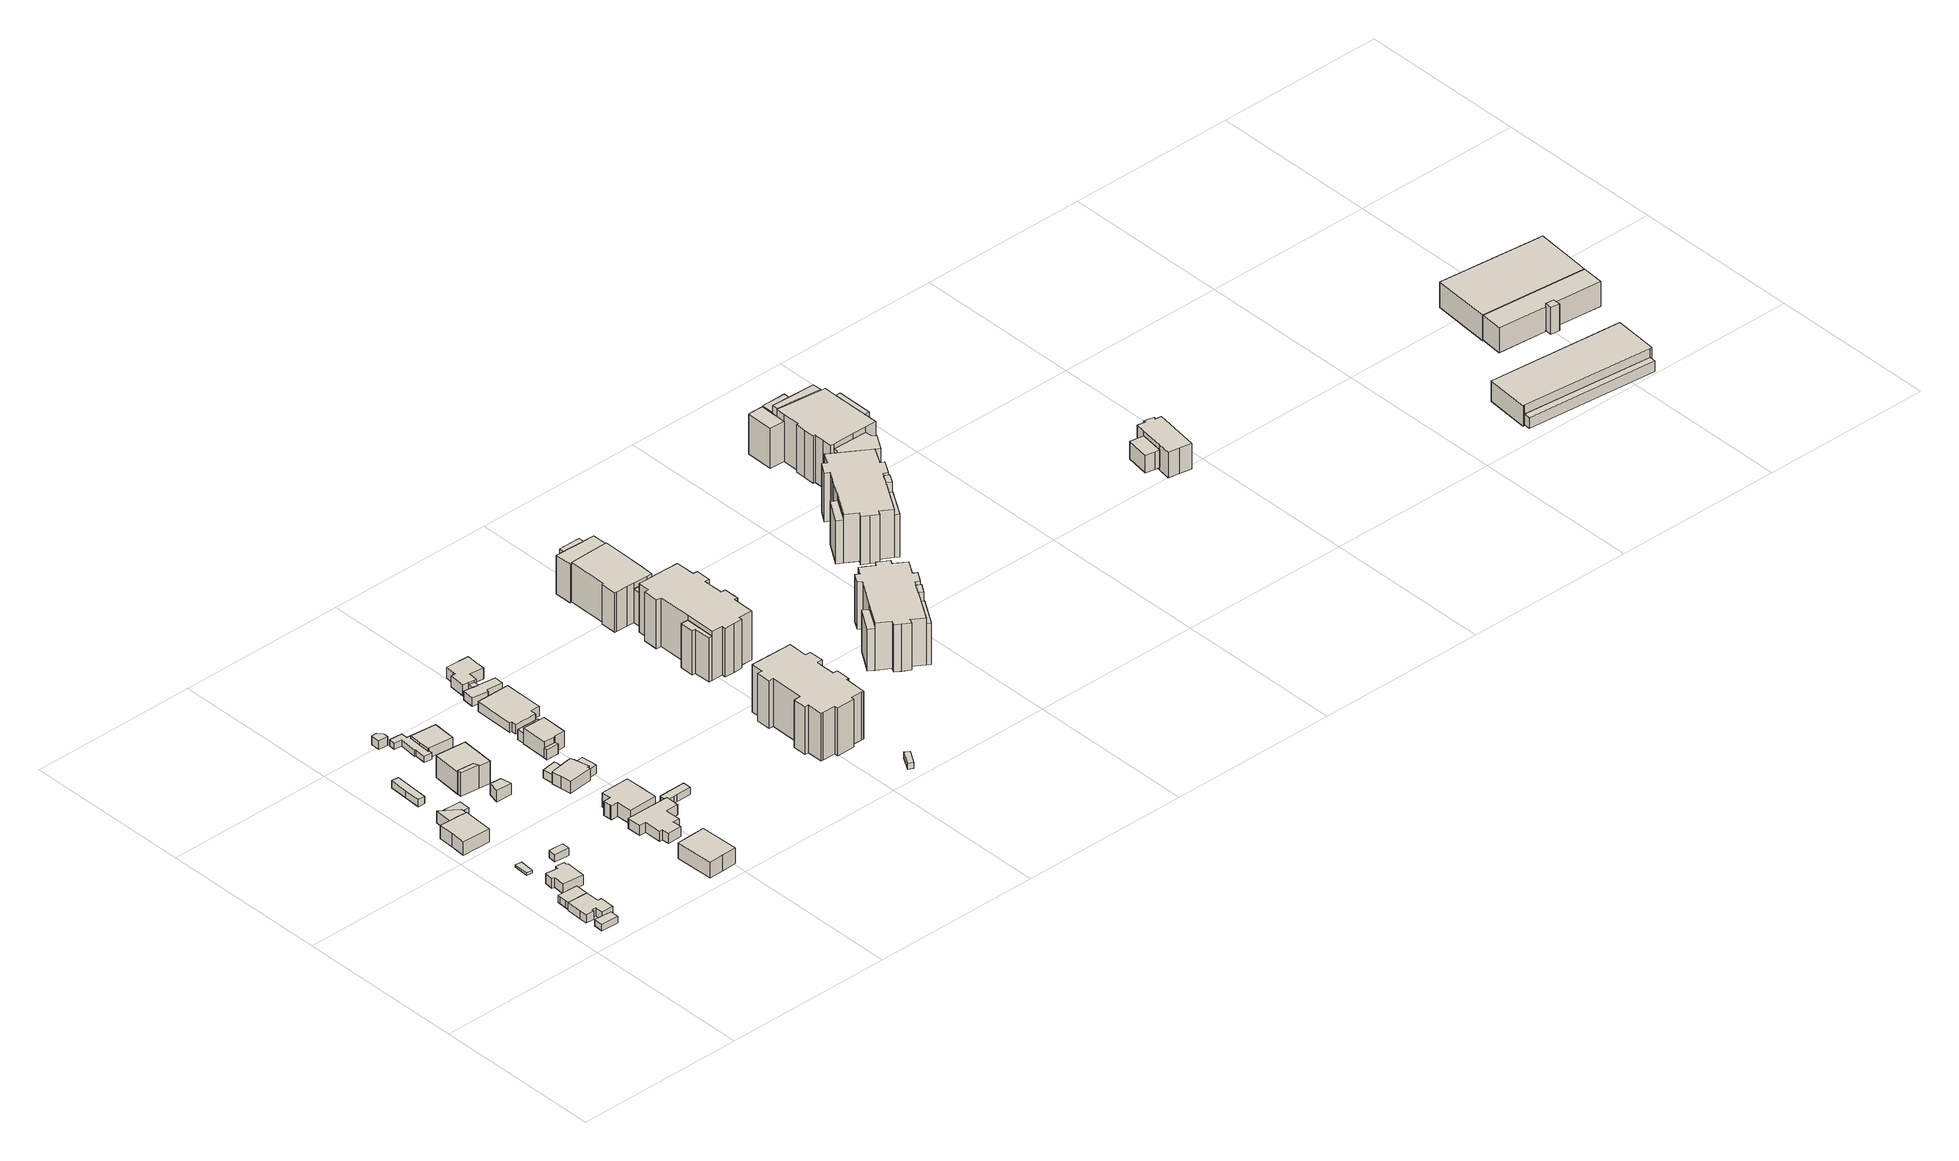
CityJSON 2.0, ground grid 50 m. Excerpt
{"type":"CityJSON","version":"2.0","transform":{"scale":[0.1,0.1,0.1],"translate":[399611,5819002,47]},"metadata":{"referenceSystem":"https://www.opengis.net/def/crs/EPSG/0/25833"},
"CityObjects":{
"building1":{"type":"Building","attributes":{"Gemeindeschluessel":"11000011","BezugspunktDach":"2200","function":"31001_2143","measuredHeight":2,"storeysAboveGround":1},"address":[{"country":"Germany","locality":"Berlin","thoroughfareNumber":"34 (1)","thoroughfareName":"Hohenschönhauser Weg"}],"geometry":[{"type":"Solid","lod":"1","boundaries":[[[[0,1,2,3]],[[4,5,6,7]],[[4,7,3,2]],[[5,4,2,1]],[[6,5,1,0]],[[7,6,0,3]]]]}]},
"building2":{"type":"Building","attributes":{"Gemeindeschluessel":"11000011","BezugspunktDach":"2200","function":"31001_1313","measuredHeight":2.53,"storeysAboveGround":1},"address":[{"country":"Germany","locality":"Berlin","thoroughfareNumber":"36","thoroughfareName":"Hohenschönhauser Weg"}],"geometry":[{"type":"Solid","lod":"1","boundaries":[[[[8,9,10,11,12,13,14,15,16,17,18]],[[19,20,21,22,23,24,25,26,27,28,29]],[[19,29,18,17]],[[20,19,17,16]],[[21,20,16,15]],[[22,21,15,14]],[[23,22,14,13]],[[24,23,13,12]],[[25,24,12,11]],[[26,25,11,10]],[[27,26,10,9]],[[28,27,9,8]],[[29,28,8,18]]]]}]},
"building3":{"type":"Building","attributes":{"Gemeindeschluessel":"11000011","BezugspunktDach":"2200","function":"31001_2143","measuredHeight":2.18,"storeysAboveGround":1},"address":[{"country":"Germany","locality":"Berlin","thoroughfareNumber":"36 (1)","thoroughfareName":"Hohenschönhauser Weg"}],"geometry":[{"type":"Solid","lod":"1","boundaries":[[[[15,30,31,32,33,16]],[[34,35,36,37,38,39]],[[34,39,16,33]],[[35,34,33,32]],[[36,35,32,31]],[[37,36,31,30]],[[38,37,30,15]],[[39,38,15,16]]]]}]},
"building4":{"type":"Building","attributes":{"Gemeindeschluessel":"11000011","BezugspunktDach":"2200","function":"31001_2143","measuredHeight":0.787,"storeysAboveGround":1},"address":[{"country":"Germany","locality":"Berlin","thoroughfareNumber":"4 (1)","thoroughfareName":"Hohenschönhauser Weg"}],"geometry":[{"type":"Solid","lod":"1","boundaries":[[[[40,41,42,43]],[[44,45,46,47]],[[44,47,43,42]],[[45,44,42,41]],[[46,45,41,40]],[[47,46,40,43]]]]}]},
"building5":{"type":"Building","attributes":{"Gemeindeschluessel":"11000011","BezugspunktDach":"2200","function":"31001_1313","measuredHeight":3.03,"storeysAboveGround":1},"address":[{"country":"Germany","locality":"Berlin","thoroughfareNumber":"38","thoroughfareName":"Hohenschönhauser Weg"}],"geometry":[{"type":"Solid","lod":"1","boundaries":[[[[48,49,50,51,52,53,54,55,56,57]],[[58,59,60,61,62,63,64,65,66,67]],[[58,67,57,56]],[[59,58,56,55]],[[60,59,55,54]],[[61,60,54,53]],[[62,61,53,52]],[[63,62,52,51]],[[64,63,51,50]],[[65,64,50,49]],[[66,65,49,48]],[[67,66,48,57]]]]}]},
"building6":{"type":"Building","attributes":{"Gemeindeschluessel":"11000011","BezugspunktDach":"2200","function":"31001_1010","measuredHeight":5,"storeysAboveGround":2},"address":[{"country":"Germany","locality":"Berlin","thoroughfareNumber":"158","thoroughfareName":"Hohenschönhauser Weg"}],"geometry":[{"type":"Solid","lod":"1","boundaries":[[[[68,69,70,71,72,73,74,75]],[[76,77,78,79,80,81,82,83]],[[76,83,75,74]],[[77,76,74,73]],[[78,77,73,72]],[[79,78,72,71]],[[80,79,71,70]],[[81,80,70,69]],[[82,81,69,68]],[[83,82,68,75]]]]}]},
"building7":{"type":"Building","attributes":{"Gemeindeschluessel":"11000011","function":"31001_2143"},"address":[{"country":"Germany","locality":"Berlin","thoroughfareNumber":"158 (1)","thoroughfareName":"Hohenschönhauser Weg"}],"children":["building7-1","building7-2"]},
"building7-1":{"type":"BuildingPart","attributes":{"BezugspunktDach":"2200","measuredHeight":3.7,"storeysAboveGround":1},"parents":["building7"],"geometry":[{"type":"Solid","lod":"1","boundaries":[[[[84,85,86,87,88]],[[89,90,91,92,93]],[[89,93,88,87]],[[90,94,95,89,87,86]],[[91,90,86,85]],[[92,91,85,84]],[[93,92,84,88]],[[89,95,94,90]]]]}]},
"building7-2":{"type":"BuildingPart","attributes":{"BezugspunktDach":"2200","measuredHeight":3.02,"storeysAboveGround":1},"parents":["building7"],"geometry":[{"type":"MultiSurface","lod":"1","boundaries":[[[94,96,97,98,95]],[[99,100,101,90,89]],[[99,89,95,98]],[[100,99,98,97]],[[101,100,97,96]],[[90,101,96,94]],[[89,90,94,95,102]]]}]},
"building8":{"type":"Building","attributes":{"Gemeindeschluessel":"11000011","BezugspunktDach":"2200","function":"31001_2143","measuredHeight":2.21,"storeysAboveGround":1},"address":[{"country":"Germany","locality":"Berlin","thoroughfareNumber":"38 (1)","thoroughfareName":"Hohenschönhauser Weg"}],"geometry":[{"type":"Solid","lod":"1","boundaries":[[[[103,104,105,106]],[[107,108,109,110]],[[107,110,106,105]],[[108,107,105,104]],[[109,108,104,103]],[[110,109,103,106]]]]}]},
"building9":{"type":"Building","attributes":{"Gemeindeschluessel":"11000011","BezugspunktDach":"2200","function":"31001_2143","measuredHeight":2.23,"storeysAboveGround":1},"address":[{"country":"Germany","locality":"Berlin","thoroughfareNumber":"156 (1)","thoroughfareName":"Hohenschönhauser Weg"}],"geometry":[{"type":"Solid","lod":"1","boundaries":[[[[111,112,113,114,115]],[[116,117,118,119,120]],[[116,120,115,114]],[[117,116,114,113]],[[118,117,113,112]],[[119,118,112,111]],[[120,119,111,115]]]]}]},
"building10":{"type":"Building","attributes":{"Gemeindeschluessel":"11000011","BezugspunktDach":"2200","function":"51009_1610","measuredHeight":7.13,"storeysAboveGround":0},"address":[{"country":"Germany","locality":"Berlin"}],"geometry":[{"type":"Solid","lod":"1","boundaries":[[[[121,122,123,124]],[[125,126,127,128]],[[125,128,124,123]],[[126,125,123,122]],[[127,126,122,121]],[[128,127,121,124]]]]}]},
"building11":{"type":"Building","attributes":{"Gemeindeschluessel":"11000011","BezugspunktDach":"2200","function":"31001_1310","measuredHeight":3.52,"storeysAboveGround":1},"address":[{"country":"Germany","locality":"Berlin","thoroughfareNumber":"160 (2)","thoroughfareName":"Hohenschönhauser Weg"}],"geometry":[{"type":"Solid","lod":"1","boundaries":[[[[129,130,131,132]],[[133,134,135,136]],[[133,136,132,131]],[[134,133,131,130]],[[135,134,130,129]],[[136,135,129,132]]]]}]},
"building12":{"type":"Building","attributes":{"Gemeindeschluessel":"11000011","BezugspunktDach":"2200","function":"31001_1010","measuredHeight":7.59,"storeysAboveGround":1},"address":[{"country":"Germany","locality":"Berlin","thoroughfareNumber":"160","thoroughfareName":"Hohenschönhauser Weg"}],"geometry":[{"type":"Solid","lod":"1","boundaries":[[[[137,138,139,140,141,142,143,144]],[[145,146,147,148,149,150,151,152]],[[145,152,144,143]],[[146,145,143,142]],[[147,146,142,141]],[[148,147,141,140]],[[149,148,140,139]],[[150,149,139,138]],[[151,150,138,137]],[[152,151,137,144]]]]}]},
"building13":{"type":"Building","attributes":{"Gemeindeschluessel":"11000011","BezugspunktDach":"2200","function":"31001_2143","measuredHeight":2.66,"storeysAboveGround":1},"address":[{"country":"Germany","locality":"Berlin","thoroughfareNumber":"164 (2)","thoroughfareName":"Hohenschönhauser Weg"}],"geometry":[{"type":"Solid","lod":"1","boundaries":[[[[153,154,155,156,157]],[[158,159,160,161,162]],[[158,162,157,156]],[[159,158,156,155]],[[160,159,155,154]],[[161,160,154,153]],[[162,161,153,157]]]]}]},
"building14":{"type":"Building","attributes":{"Gemeindeschluessel":"11000011","BezugspunktDach":"2200","function":"31001_2143","measuredHeight":1.81,"storeysAboveGround":1},"address":[{"country":"Germany","locality":"Berlin","thoroughfareNumber":"162 (1)","thoroughfareName":"Hohenschönhauser Weg"}],"geometry":[{"type":"Solid","lod":"1","boundaries":[[[[163,164,165,166,167,168,169,170,171,172,173,174,175,176]],[[177,178,179,180,181,182,183,184,185,186,187,188,189,190]],[[177,190,176,175]],[[178,177,175,174]],[[179,178,174,173]],[[180,179,173,172]],[[181,180,172,171]],[[182,181,171,170]],[[183,182,170,169]],[[184,183,169,168]],[[185,184,168,167]],[[186,185,167,166]],[[187,186,166,165]],[[188,187,165,164]],[[189,188,164,163]],[[190,189,163,176]]]]}]},
"building15":{"type":"Building","attributes":{"Gemeindeschluessel":"11000011","BezugspunktDach":"2200","function":"31001_1010","measuredHeight":5.87,"storeysAboveGround":1},"address":[{"country":"Germany","locality":"Berlin","thoroughfareNumber":"10","thoroughfareName":"Hohenschönhauser Weg"}],"geometry":[{"type":"Solid","lod":"1","boundaries":[[[[191,192,193,194,195,196]],[[197,198,199,200,201,202]],[[197,202,196,195]],[[198,197,195,194]],[[199,198,194,193]],[[200,199,193,192]],[[201,200,192,191]],[[202,201,191,196]]]]}]},
"building16":{"type":"Building","attributes":{"Gemeindeschluessel":"11000011","BezugspunktDach":"2200","function":"31001_1010","measuredHeight":4.68,"storeysAboveGround":1},"address":[{"country":"Germany","locality":"Berlin","thoroughfareNumber":"162","thoroughfareName":"Hohenschönhauser Weg"}],"geometry":[{"type":"Solid","lod":"1","boundaries":[[[[203,204,205,206,207,208,209,210]],[[211,212,213,214,215,216,217,218]],[[211,218,210,209]],[[212,211,209,208]],[[213,212,208,207]],[[214,213,207,206]],[[215,214,206,205]],[[216,215,205,204]],[[217,216,204,203]],[[218,217,203,210]]]]}]},
"building17":{"type":"Building","attributes":{"Gemeindeschluessel":"11000011","BezugspunktDach":"2200","function":"31001_1010","measuredHeight":3.11,"storeysAboveGround":1},"address":[{"country":"Germany","locality":"Berlin","thoroughfareNumber":"8","thoroughfareName":"Hohenschönhauser Weg"}],"geometry":[{"type":"Solid","lod":"1","boundaries":[[[[219,220,221,222,223,224,225,226,227,228,229,230]],[[231,232,233,234,235,236,237,238,239,240,241,242]],[[231,242,230,229]],[[232,231,229,228]],[[233,232,228,227]],[[234,233,227,226]],[[235,234,226,225]],[[236,235,225,224]],[[237,236,224,223]],[[238,237,223,222]],[[239,238,222,221]],[[240,239,221,220]],[[241,240,220,219]],[[242,241,219,230]]]]}]},
"building18":{"type":"Building","attributes":{"Gemeindeschluessel":"11000011","BezugspunktDach":"2200","function":"31001_1010","measuredHeight":4.83,"storeysAboveGround":1},"address":[{"country":"Germany","locality":"Berlin","thoroughfareNumber":"6","thoroughfareName":"Hohenschönhauser Weg"}],"geometry":[{"type":"Solid","lod":"1","boundaries":[[[[243,244,245,246,247,248,249,250,251,252]],[[253,254,255,256,257,258,259,260,261,262]],[[253,262,252,251]],[[254,253,251,250]],[[255,254,250,249]],[[256,255,249,248]],[[257,256,248,247]],[[258,257,247,246]],[[259,258,246,245]],[[260,259,245,244]],[[261,260,244,243]],[[262,261,243,252]]]]}]},
"building19":{"type":"Building","attributes":{"Gemeindeschluessel":"11000011","BezugspunktDach":"2200","function":"31001_2143","measuredHeight":2.48,"storeysAboveGround":1},"address":[{"country":"Germany","locality":"Berlin","thoroughfareNumber":"184 (1)","thoroughfareName":"Hohenschönhauser Weg"}],"geometry":[{"type":"Solid","lod":"1","boundaries":[[[[263,264,265,266]],[[267,268,269,270]],[[267,270,266,265]],[[268,267,265,264]],[[269,268,264,263]],[[270,269,263,266]]]]}]},
"building20":{"type":"Building","attributes":{"Gemeindeschluessel":"11000011","function":"31001_1010"},"address":[{"country":"Germany","locality":"Berlin","thoroughfareNumber":"184","thoroughfareName":"Hohenschönhauser Weg"}],"children":["building20-1","building20-2"]},
"building20-1":{"type":"BuildingPart","attributes":{"BezugspunktDach":"2200","measuredHeight":4.98,"storeysAboveGround":1},"parents":["building20"],"geometry":[{"type":"MultiSurface","lod":"1","boundaries":[[[271,272,273,274,275,276,277,278,279,280]],[[281,282,283,284,285,286,287,288,289,290]],[[281,290,280,279]],[[282,281,279,278]],[[283,282,278,277]],[[291,292,283,277,276]],[[293,291,284,276,275]],[[286,285,275,274]],[[287,286,274,273]],[[288,287,273,272]],[[289,288,272,271]],[[290,289,271,280]],[[284,283,292,291]],[[285,284,291,293]]]}]},
"building20-2":{"type":"BuildingPart","attributes":{"BezugspunktDach":"2200","measuredHeight":2.71,"storeysAboveGround":1},"parents":["building20"],"geometry":[{"type":"MultiSurface","lod":"1","boundaries":[[[293,294,295,292]],[[296,297,285,283]],[[296,283,292,295]],[[297,296,295,294]],[[285,297,294,293]],[[298,283,284,291,292]],[[285,293,291,284]]]}]},
"building21":{"type":"Building","attributes":{"Gemeindeschluessel":"11000011","BezugspunktDach":"2200","function":"51009_1610","measuredHeight":3,"storeysAboveGround":0},"address":[{"country":"Germany","locality":"Berlin"}],"geometry":[{"type":"Solid","lod":"1","boundaries":[[[[299,300,301,302]],[[303,304,305,306]],[[303,306,302,301]],[[304,303,301,300]],[[305,304,300,299]],[[306,305,299,302]]]]}]},
"building22":{"type":"Building","attributes":{"Gemeindeschluessel":"11000011","BezugspunktDach":"2200","function":"31001_2143","measuredHeight":2.2,"storeysAboveGround":1},"address":[{"country":"Germany","locality":"Berlin","thoroughfareNumber":"6 (1)","thoroughfareName":"Hohenschönhauser Weg"}],"geometry":[{"type":"Solid","lod":"1","boundaries":[[[[307,308,309,310,311,312]],[[313,314,315,316,231,317]],[[313,317,312,311]],[[314,313,311,310]],[[315,314,310,309]],[[316,315,309,308]],[[231,316,308,307]],[[317,231,307,312]]]]}]},
"building23":{"type":"Building","attributes":{"Gemeindeschluessel":"11000011","BezugspunktDach":"2200","function":"31001_1010","measuredHeight":6.58,"storeysAboveGround":1},"address":[{"country":"Germany","locality":"Berlin","thoroughfareNumber":"182","thoroughfareName":"Hohenschönhauser Weg"}],"geometry":[{"type":"Solid","lod":"1","boundaries":[[[[318,319,320,321,322,323,324]],[[325,326,327,328,304,329,303]],[[325,303,324,323]],[[326,325,323,322]],[[327,326,322,321]],[[328,327,321,320]],[[304,328,320,319]],[[329,304,319,318]],[[303,329,318,324]]]]}]},
"building24":{"type":"Building","attributes":{"Gemeindeschluessel":"11000011","BezugspunktDach":"2200","function":"31001_2143","measuredHeight":3.12,"storeysAboveGround":1},"address":[{"country":"Germany","locality":"Berlin","thoroughfareNumber":"182 (1)","thoroughfareName":"Hohenschönhauser Weg"}],"geometry":[{"type":"Solid","lod":"1","boundaries":[[[[330,331,332,333]],[[334,335,336,337]],[[334,337,333,332]],[[335,334,332,331]],[[336,335,331,330]],[[337,336,330,333]]]]}]},
"building25":{"type":"Building","attributes":{"Gemeindeschluessel":"11000011","BezugspunktDach":"2200","function":"31001_1010","measuredHeight":3,"storeysAboveGround":1},"address":[{"country":"Germany","locality":"Berlin","thoroughfareNumber":"180","thoroughfareName":"Hohenschönhauser Weg"}],"geometry":[{"type":"Solid","lod":"1","boundaries":[[[[338,339,340,341,342,343,344,345]],[[346,347,348,349,350,351,352,353]],[[346,353,345,344]],[[347,346,344,343]],[[348,347,343,342]],[[349,348,342,341]],[[350,349,341,340]],[[351,350,340,339]],[[352,351,339,338]],[[353,352,338,345]]]]}]},
"building26":{"type":"Building","attributes":{"Gemeindeschluessel":"11000011","BezugspunktDach":"2200","function":"51009_1610","measuredHeight":2.67,"storeysAboveGround":0},"address":[{"country":"Germany","locality":"Berlin"}],"geometry":[{"type":"Solid","lod":"1","boundaries":[[[[354,355,356,357]],[[358,359,360,361]],[[358,361,357,356]],[[359,358,356,355]],[[360,359,355,354]],[[361,360,354,357]]]]}]},
"building27":{"type":"Building","attributes":{"Gemeindeschluessel":"11000011","BezugspunktDach":"2200","function":"31001_2463","measuredHeight":2.73,"storeysAboveGround":1},"address":[{"country":"Germany","locality":"Berlin","thoroughfareNumber":"178 (1)","thoroughfareName":"Hohenschönhauser Weg"}],"geometry":[{"type":"Solid","lod":"1","boundaries":[[[[362,363,364,365,354,357,366,367]],[[368,361,360,369,370,371,372,373]],[[368,373,367,366]],[[361,368,366,357]],[[360,361,357,354]],[[369,360,354,365]],[[370,369,365,364]],[[371,370,364,363]],[[372,371,363,362]],[[373,372,362,367]]]]}]},
"building28":{"type":"Building","attributes":{"Gemeindeschluessel":"11000011","BezugspunktDach":"2200","function":"31001_1313","measuredHeight":4.14,"storeysAboveGround":1},"address":[{"country":"Germany","locality":"Berlin","thoroughfareNumber":"178","thoroughfareName":"Hohenschönhauser Weg"}],"geometry":[{"type":"Solid","lod":"1","boundaries":[[[[374,375,376,377,378,379,380,381,382,383,384,385]],[[386,387,388,389,390,391,392,393,394,359,358,395]],[[386,395,385,384]],[[387,386,384,383]],[[388,387,383,382]],[[389,388,382,381]],[[390,389,381,380]],[[391,390,380,379]],[[392,391,379,378]],[[393,392,378,377]],[[394,393,377,376]],[[359,394,376,375]],[[358,359,375,374]],[[395,358,374,385]]]]}]},
"building29":{"type":"Building","attributes":{"Gemeindeschluessel":"11000011","BezugspunktDach":"2200","function":"31001_1010","measuredHeight":17.65,"storeysAboveGround":4},"address":[{"country":"Germany","locality":"Berlin","thoroughfareNumber":"5","thoroughfareName":"Hohenschönhauser Weg"}],"geometry":[{"type":"Solid","lod":"1","boundaries":[[[[396,397,398,399,400,401,402,403,404,405,406,407,408,409,410,411,412,413,414,415,416,417,418,419,420,421,422,423,424]],[[425,426,427,428,429,430,431,432,433,434,435,436,437,438,439,440,441,442,443,444,445,446,447,448,449,450,451,452,453]],[[425,453,424,423]],[[426,425,423,422]],[[427,426,422,421]],[[428,427,421,420]],[[429,428,420,419]],[[430,429,419,418]],[[431,430,418,417]],[[432,431,417,416]],[[433,432,416,415]],[[434,433,415,414]],[[435,434,414,413]],[[436,435,413,412]],[[437,436,412,411]],[[438,437,411,410]],[[439,438,410,409]],[[440,439,409,408]],[[441,440,408,407]],[[442,441,407,406]],[[443,442,406,405]],[[444,443,405,404]],[[445,444,404,403]],[[446,445,403,402]],[[447,446,402,401]],[[448,447,401,400]],[[449,448,400,399]],[[450,449,399,398]],[[451,450,398,397]],[[452,451,397,396]],[[453,452,396,424]]]]}]},
"building30":{"type":"Building","attributes":{"Gemeindeschluessel":"11000011","BezugspunktDach":"2200","function":"51009_1610","measuredHeight":1.83,"storeysAboveGround":0},"address":[{"country":"Germany","locality":"Berlin"}],"geometry":[{"type":"Solid","lod":"1","boundaries":[[[[454,455,456,457]],[[458,459,460,461]],[[458,461,457,456]],[[459,458,456,455]],[[460,459,455,454]],[[461,460,454,457]]]]}]},
"building31":{"type":"Building","attributes":{"Gemeindeschluessel":"11000011","BezugspunktDach":"2200","function":"51009_1610","measuredHeight":7.79,"storeysAboveGround":0},"address":[{"country":"Germany","locality":"Berlin"}],"geometry":[{"type":"Solid","lod":"1","boundaries":[[[[462,463,464,465]],[[466,467,468,469]],[[466,469,465,464]],[[467,466,464,463]],[[468,467,463,462]],[[469,468,462,465]]]]}]},
"building32":{"type":"Building","attributes":{"Gemeindeschluessel":"11000011","function":"31001_1010"},"address":[{"country":"Germany","locality":"Berlin","thoroughfareNumber":"3","thoroughfareName":"Hohenschönhauser Weg"}],"children":["building32-1","building32-2"]},
"building32-1":{"type":"BuildingPart","attributes":{"BezugspunktDach":"2200","measuredHeight":17.41,"storeysAboveGround":4},"parents":["building32"],"geometry":[{"type":"MultiSurface","lod":"1","boundaries":[[[470,471,472,473,474,475,476,477,478,479,480,481,482,483,484,485,486,487,488,489,490,491,492,493,494,495,496]],[[497,498,499,500,501,502,503,504,505,506,507,508,509,510,511,512,513,514,515,516,517,518,519,520,521,522,523]],[[497,523,496,495]],[[498,497,495,494]],[[499,498,494,493]],[[500,499,493,492]],[[501,500,492,491]],[[502,501,491,490]],[[503,502,490,489]],[[504,503,489,488]],[[505,504,488,487]],[[506,505,487,486]],[[507,506,486,485]],[[508,507,485,484]],[[509,508,484,483]],[[510,509,483,482]],[[511,510,482,481]],[[512,511,481,480]],[[513,512,480,479]],[[514,513,479,478]],[[515,514,478,477]],[[516,515,477,476]],[[517,516,476,475]],[[518,517,475,474]],[[519,518,474,473]],[[520,519,473,472]],[[524,525,472,471]],[[522,521,471,470]],[[523,522,470,496]],[[526,521,520,525,524]]]}]},
"building32-2":{"type":"BuildingPart","attributes":{"BezugspunktDach":"2200","measuredHeight":13.58,"storeysAboveGround":4},"parents":["building32"],"geometry":[{"type":"Solid","lod":"1","boundaries":[[[[527,528,525,524,529,530]],[[531,521,520,532,533,534]],[[531,534,530,529]],[[521,531,529,524]],[[532,520,525,528]],[[533,532,528,527]],[[534,533,527,530]],[[520,521,524,525]]]]}]},
"building33":{"type":"Building","attributes":{"Gemeindeschluessel":"11000011","function":"31001_1010"},"address":[{"country":"Germany","locality":"Berlin","thoroughfareNumber":"1","thoroughfareName":"Hohenschönhauser Weg"}],"children":["building33-1","building33-2","building33-3","building33-4","building33-5"]},
"building33-1":{"type":"BuildingPart","attributes":{"BezugspunktDach":"2200","measuredHeight":14.36,"storeysAboveGround":3},"parents":["building33"],"geometry":[{"type":"MultiSurface","lod":"1","boundaries":[[[535,536,537,538,539,540,541,542,543,544,545,546,547]],[[548,549,550,551,552,553,554,555,556,557,558,559,560]],[[548,560,547,546]],[[549,548,546,545]],[[550,549,545,544]],[[561,562,563,544,543]],[[552,564,561,551,543,542]],[[553,552,542,541]],[[554,565,566,553,541,540]],[[555,554,540,539]],[[556,555,539,538]],[[567,568,538,537]],[[558,557,569,570,567,537,536]],[[559,558,536,535]],[[560,559,535,547]],[[551,571,562,561]],[[571,550,563,562]],[[551,561,564,552]],[[553,566,565,554]],[[557,556,568,567]],[[567,570,569,557]]]}]},
"building33-2":{"type":"BuildingPart","attributes":{"BezugspunktDach":"2200","measuredHeight":10.29,"storeysAboveGround":3},"parents":["building33"],"geometry":[{"type":"MultiSurface","lod":"1","boundaries":[[[572,573,574,575]],[[576,577,578,579]],[[576,579,575,574]],[[577,576,574,573]],[[578,577,573,572]],[[578,580,579]],[[579,580,581,575]],[[572,581,580,578]]]}]},
"building33-3":{"type":"BuildingPart","attributes":{"BezugspunktDach":"2200","measuredHeight":10.4,"storeysAboveGround":3},"parents":["building33"],"geometry":[{"type":"MultiSurface","lod":"1","boundaries":[[[582,568,570,583]],[[569,556,584,585]],[[569,585,583,570]],[[569,557,586]],[[584,556,568,582]],[[585,584,582,583]],[[586,557,567,568,556]],[[570,567,557,569]]]}]},
"building33-4":{"type":"BuildingPart","attributes":{"BezugspunktDach":"2200","measuredHeight":13.96,"storeysAboveGround":3},"parents":["building33"],"geometry":[{"type":"MultiSurface","lod":"1","boundaries":[[[563,562,564,587,588,589,590,591,592]],[[593,594,579,580,595,552,571,550,596]],[[593,596,592,591]],[[594,593,591,590]],[[579,594,590,589]],[[581,575,589,588]],[[595,578,572,581,588,587]],[[552,595,587,564]],[[552,551,571]],[[596,550,563,592]],[[580,579,575,581]],[[597,580,581,572,578]],[[571,551,561,562]],[[564,561,551,552]],[[598,550,571,562,563]]]}]},
"building33-5":{"type":"BuildingPart","attributes":{"BezugspunktDach":"2200","measuredHeight":10.4,"storeysAboveGround":3},"parents":["building33"],"geometry":[{"type":"Solid","lod":"1","boundaries":[[[[599,600,566,565]],[[553,601,602,554]],[[601,553,566,600]],[[602,601,600,599]],[[554,602,599,565]],[[553,554,565,566]]]]}]},
"building34":{"type":"Building","attributes":{"Gemeindeschluessel":"11000011","BezugspunktDach":"2200","function":"51009_1610","measuredHeight":3,"storeysAboveGround":0},"address":[{"country":"Germany","locality":"Berlin"}],"geometry":[{"type":"Solid","lod":"1","boundaries":[[[[603,604,605,606]],[[607,608,609,610]],[[607,610,606,605]],[[608,607,605,604]],[[609,608,604,603]],[[610,609,603,606]]]]}]},
"building35":{"type":"Building","attributes":{"Gemeindeschluessel":"11000011","function":"31001_1010"},"address":[{"country":"Germany","locality":"Berlin","thoroughfareNumber":"29","thoroughfareName":"Marzahner Chaussee"}],"children":["building35-1","building35-2","building35-3"]},
"building35-1":{"type":"BuildingPart","attributes":{"BezugspunktDach":"2200","measuredHeight":17.15,"storeysAboveGround":4},"parents":["building35"],"geometry":[{"type":"MultiSurface","lod":"1","boundaries":[[[611,612,613,614,615,616,617,618,619,620,621,622,623,624,625,626,627,628,629,630,631,632,633,634,635,636,637]],[[638,639,640,641,642,643,644,645,646,647,648,649,650,651,652,653,654,655,656,657,658,659,660,661,662,663,664]],[[665,666,637,636]],[[639,638,636,635]],[[640,639,635,634]],[[641,640,634,633]],[[642,641,633,632]],[[643,642,632,631]],[[644,643,631,630]],[[645,644,630,629]],[[646,645,629,628]],[[647,646,628,627]],[[648,647,627,626]],[[649,648,626,625]],[[650,649,625,624]],[[651,650,624,623]],[[652,651,623,622]],[[653,652,622,621]],[[654,653,621,620]],[[655,654,620,619]],[[656,655,619,618]],[[657,656,618,617]],[[667,668,669,617,616]],[[659,658,616,615]],[[660,659,615,614]],[[661,660,614,613]],[[662,661,613,612]],[[663,662,612,611]],[[664,663,611,637]],[[670,638,664,666,665]],[[658,657,669,668,667]]]}]},
"building35-2":{"type":"BuildingPart","attributes":{"BezugspunktDach":"2200","measuredHeight":12.76,"storeysAboveGround":4},"parents":["building35"],"geometry":[{"type":"Solid","lod":"1","boundaries":[[[[666,665,671,672,673]],[[674,675,638,664,676]],[[674,676,673,672]],[[675,674,672,671]],[[638,675,671,665]],[[676,664,666,673]],[[664,638,665,666]]]]}]},
"building35-3":{"type":"BuildingPart","attributes":{"BezugspunktDach":"2200","measuredHeight":12.76,"storeysAboveGround":4},"parents":["building35"],"geometry":[{"type":"Solid","lod":"1","boundaries":[[[[677,678,668,667]],[[657,679,680,658]],[[679,657,668,678]],[[680,679,678,677]],[[658,680,677,667]],[[657,658,667,668]]]]}]},
"building36":{"type":"Building","attributes":{"Gemeindeschluessel":"11000011","BezugspunktDach":"2200","function":"51009_1610","measuredHeight":14.34,"storeysAboveGround":0},"address":[{"country":"Germany","locality":"Berlin"}],"geometry":[{"type":"Solid","lod":"1","boundaries":[[[[681,682,683,684]],[[685,686,687,688]],[[685,688,684,683]],[[686,685,683,682]],[[687,686,682,681]],[[688,687,681,684]]]]}]},
"building37":{"type":"Building","attributes":{"Gemeindeschluessel":"11000011","BezugspunktDach":"2200","function":"51009_1610","measuredHeight":14.45,"storeysAboveGround":0},"address":[{"country":"Germany","locality":"Berlin"}],"geometry":[{"type":"Solid","lod":"1","boundaries":[[[[689,690,691,692]],[[693,694,695,696]],[[693,696,692,691]],[[694,693,691,690]],[[695,694,690,689]],[[696,695,689,692]]]]}]},
"building38":{"type":"Building","attributes":{"Gemeindeschluessel":"11000011","function":"31001_1010"},"address":[{"country":"Germany","locality":"Berlin","thoroughfareNumber":"33","thoroughfareName":"Marzahner Chaussee"},{"country":"Germany","locality":"Berlin","thoroughfareNumber":"1","thoroughfareName":"Seddiner Straße"}],"children":["building38-1","building38-2","building38-3","building38-4","building38-5","building38-6","building38-7","building38-8","building38-9","building38-10","building38-11"]},
"building38-1":{"type":"BuildingPart","attributes":{"BezugspunktDach":"2200","measuredHeight":17.71,"storeysAboveGround":4},"parents":["building38"],"geometry":[{"type":"MultiSurface","lod":"1","boundaries":[[[697,698,699,700,701,702,703,704,705,706,707,708,709,710,711,712,713,714,715,716,717,718,719,720,721,722,723]],[[724,725,726,727,728,729,730,731,732,733,734,735,736,737,738,739,740,741,742,743,744,745,746,747,748,749,750]],[[724,750,723,722],[724,751,752,750]],[[725,724,722,721]],[[726,725,721,720]],[[727,726,720,719]],[[728,727,719,718]],[[729,728,718,717]],[[730,729,717,716]],[[731,730,716,715]],[[732,731,715,714]],[[733,732,714,713]],[[753,754,733,713,712]],[[755,756,753,734,712,711]],[[757,756,735,711]],[[736,735,711,710]],[[737,736,710,709]],[[738,737,709,708]],[[739,738,708,707]],[[740,739,707,706]],[[741,740,706,705]],[[742,741,705,704]],[[743,742,704,703]],[[744,743,703,702],[744,758,759,743]],[[745,744,702,701]],[[746,745,701,700]],[[747,746,700,699]],[[748,747,699,698]],[[749,748,698,697]],[[750,749,697,723]],[[751,724,750,752]],[[734,733,754,753]],[[735,734,753,756,755]],[[735,756,757]],[[758,744,743,759]]]}]},
"building38-2":{"type":"BuildingPart","attributes":{"BezugspunktDach":"2200","measuredHeight":13.01,"storeysAboveGround":4},"parents":["building38"],"geometry":[{"type":"MultiSurface","lod":"1","boundaries":[[[756,760,761,754]],[[762,763,735,733]],[[762,733,754,761]],[[735,763,760,756]],[[763,762,761,760]],[[764,735,756]],[[733,734,753,754]],[[756,753,765,734,735]]]}]},
"building38-3":{"type":"BuildingPart","attributes":{"BezugspunktDach":"2200","measuredHeight":13.01,"storeysAboveGround":4},"parents":["building38"],"geometry":[{"type":"MultiSurface","lod":"1","boundaries":[[[760,766,767,768,769,770,771,761]],[[772,773,774,775,776,777,763,762]],[[772,762,761,771]],[[773,772,771,770]],[[773,778,774]],[[775,774,769,768]],[[776,775,768,767]],[[777,776,767,766]],[[763,777,766,760]],[[774,778,779,769]],[[770,779,778,773]],[[762,763,760,761]]]}]},
"building38-4":{"type":"BuildingPart","attributes":{"BezugspunktDach":"2200","measuredHeight":17.12,"storeysAboveGround":4},"parents":["building38"],"geometry":[{"type":"MultiSurface","lod":"1","boundaries":[[[780,781,782,783,784,785,786,787,788,789,790,791,792,793,794,795,796]],[[797,798,799,800,801,802,803,804,805,806,774,778,773,807,808,809,810]],[[797,810,796,795]],[[798,797,795,794]],[[799,798,794,793]],[[800,799,793,792]],[[811,812,792,791]],[[804,803,789,788]],[[805,804,788,787]],[[806,805,813,814,786]],[[774,806,786,785]],[[779,769,774,785,784]],[[770,779,778,784,783]],[[807,773,783,782]],[[808,807,782,781]],[[809,808,781,780]],[[810,809,780,796]],[[801,800,812,811]],[[802,815,816,817,790]],[[801,791,817,816]],[[803,802,790,789,818]],[[814,813,805,787]],[[778,774,769,779]],[[773,778,779,770]]]}]},
"building38-5":{"type":"BuildingPart","attributes":{"BezugspunktDach":"2200","measuredHeight":17.44,"storeysAboveGround":4},"parents":["building38"],"geometry":[{"type":"MultiSurface","lod":"1","boundaries":[[[819,820,821,822,823,824,825,826]],[[827,828,829,830,831,803,816,801]],[[832,811,801,826,825]],[[833,834,825,824]],[[829,835,833,828,824,823]],[[836,837,823,822]],[[830,829,838,839]],[[831,830,822,821]],[[803,831,821,820]],[[817,790,802,840,803,820,819]],[[801,791,817,816,819,826]],[[827,801,811,832]],[[828,827,834,833]],[[828,833,835,829,841]],[[839,838,837,836]],[[816,840,802,790,817]],[[816,817,791,801]]]}]},
"building38-6":{"type":"BuildingPart","attributes":{"BezugspunktDach":"2200","measuredHeight":12.7,"storeysAboveGround":4},"parents":["building38"],"geometry":[{"type":"MultiSurface","lod":"1","boundaries":[[[835,842,843,834]],[[844,845,829,827]],[[846,832,827,834,843]],[[845,844,843,842]],[[837,847,848,838,829,845,842,835]],[[844,827,832,846]],[[838,848,847,837]],[[828,833,834,827,849]],[[829,835,833,828]]]}]},
"building38-7":{"type":"BuildingPart","attributes":{"BezugspunktDach":"2200","measuredHeight":3.31,"storeysAboveGround":4},"parents":["building38"],"geometry":[{"type":"Solid","lod":"1","boundaries":[[[[837,836,850,851,852,847]],[[853,854,855,839,838,848]],[[853,848,847,852]],[[854,853,852,851]],[[855,854,851,850]],[[839,855,850,836]],[[839,836,837,838]],[[848,838,837,847]]]]}]},
"building38-8":{"type":"BuildingPart","attributes":{"BezugspunktDach":"2200","measuredHeight":12.43,"storeysAboveGround":4},"parents":["building38"],"geometry":[{"type":"MultiSurface","lod":"1","boundaries":[[[812,846,856,857]],[[858,844,800,859]],[[858,859,857,856]],[[844,858,856,846]],[[844,827,860]],[[859,800,812,857]],[[801,811,812,800]],[[860,827,832,811,861,801]],[[846,832,827,844]]]}]},
"building38-9":{"type":"BuildingPart","attributes":{"BezugspunktDach":"2200","measuredHeight":14.6,"storeysAboveGround":4},"parents":["building38"],"geometry":[{"type":"Solid","lod":"1","boundaries":[[[[862,863,787,814]],[[805,864,865,813]],[[805,787,814,787]],[[864,805,787,863]],[[865,864,863,862]],[[813,865,862,814]],[[813,814,787,805]]]]}]},
"building38-10":{"type":"BuildingPart","attributes":{"BezugspunktDach":"2200","measuredHeight":13.17,"storeysAboveGround":4},"parents":["building38"],"geometry":[{"type":"Solid","lod":"1","boundaries":[[[[752,751,866,867]],[[868,724,750,869]],[[868,869,867,866]],[[724,868,866,751]],[[869,750,752,867]],[[724,751,752,750]]]]}]},
"building38-11":{"type":"BuildingPart","attributes":{"BezugspunktDach":"2200","measuredHeight":13.17,"storeysAboveGround":4},"parents":["building38"],"geometry":[{"type":"Solid","lod":"1","boundaries":[[[[870,871,759,758]],[[743,872,873,744]],[[872,743,759,871]],[[873,872,871,870]],[[744,873,870,758]],[[743,744,758,759]]]]}]},
"building39":{"type":"Building","attributes":{"Gemeindeschluessel":"11000011","BezugspunktDach":"2200","function":"31001_2143","measuredHeight":5.48,"storeysAboveGround":1},"address":[{"country":"Germany","locality":"Berlin","thoroughfareNumber":"20 (1)","thoroughfareName":"Marzahner Chaussee"}],"geometry":[{"type":"Solid","lod":"1","boundaries":[[[[874,875,876,877,878,879]],[[880,881,882,883,884,885]],[[880,885,879,878]],[[881,880,878,877]],[[882,881,877,876]],[[883,882,876,875]],[[884,883,875,874]],[[885,884,874,879]]]]}]},
"building40":{"type":"Building","attributes":{"name":"Kapelle","Gemeindeschluessel":"11000011","BezugspunktDach":"2200","function":"31001_3043","measuredHeight":9.03,"storeysAboveGround":1},"address":[{"country":"Germany","locality":"Berlin","thoroughfareNumber":"20","thoroughfareName":"Marzahner Chaussee"}],"geometry":[{"type":"Solid","lod":"1","boundaries":[[[[886,887,888,889,890,891,892,893,894,895,896,897]],[[898,899,900,901,902,903,904,905,906,907,908,909]],[[898,909,897,896]],[[899,898,896,895]],[[900,899,895,894]],[[901,900,894,893]],[[902,901,893,892]],[[903,902,892,891]],[[904,903,891,890]],[[905,904,890,889]],[[906,905,889,888]],[[907,906,888,887]],[[908,907,887,886]],[[909,908,886,897]]]]}]},
"building41":{"type":"Building","attributes":{"Gemeindeschluessel":"11000011","BezugspunktDach":"2200","function":"51009_1610","measuredHeight":3.36,"storeysAboveGround":0},"address":[{"country":"Germany","locality":"Berlin"}],"geometry":[{"type":"Solid","lod":"1","boundaries":[[[[910,911,912,913]],[[914,915,916,917]],[[914,917,913,912]],[[915,914,912,911]],[[916,915,911,910]],[[917,916,910,913]]]]}]},
"building42":{"type":"Building","attributes":{"name":"Jugendfreizeitheim","Gemeindeschluessel":"11000011","BezugspunktDach":"2200","function":"31001_3061","measuredHeight":8.69,"storeysAboveGround":1},"address":[{"country":"Germany","locality":"Berlin","thoroughfareNumber":"56A","thoroughfareName":"Gensinger Straße"}],"geometry":[{"type":"Solid","lod":"1","boundaries":[[[[918,919,920,921,922,923]],[[924,925,926,927,928,929]],[[924,929,923,922]],[[925,924,922,921]],[[926,925,921,920]],[[927,926,920,919]],[[928,927,919,918]],[[929,928,918,923]]]]}]},
"building43":{"type":"Building","attributes":{"name":"Sporthalle","Gemeindeschluessel":"11000011","function":"31001_3211"},"address":[{"country":"Germany","locality":"Berlin","thoroughfareNumber":"56","thoroughfareName":"Gensinger Straße"}],"children":["building43-1","building43-2","building43-3"]},
"building43-1":{"type":"BuildingPart","attributes":{"BezugspunktDach":"2200","measuredHeight":7.84,"storeysAboveGround":2},"parents":["building43"],"geometry":[{"type":"MultiSurface","lod":"1","boundaries":[[[930,931,932,933]],[[934,935,936,937]],[[934,937,933,932]],[[935,934,932,931]],[[936,935,931,930]],[[937,936,938,939]],[[939,938,930,933]]]}]},
"building43-2":{"type":"BuildingPart","attributes":{"BezugspunktDach":"2200","measuredHeight":7.58,"storeysAboveGround":2},"parents":["building43"],"geometry":[{"type":"MultiSurface","lod":"1","boundaries":[[[940,941,942,930,933,943]],[[939,938,944,945,946,947]],[[939,947,943,933]],[[944,938,930,942]],[[945,944,942,941]],[[946,945,941,948,949]],[[947,946,940,943]],[[938,939,933,930]],[[949,948,941,940]]]}]},
"building43-3":{"type":"BuildingPart","attributes":{"BezugspunktDach":"2200","measuredHeight":8.31,"storeysAboveGround":2},"parents":["building43"],"geometry":[{"type":"MultiSurface","lod":"1","boundaries":[[[950,951,952,953]],[[949,948,954,955]],[[949,955,953,952]],[[948,941,940,952,951]],[[954,948,951,950]],[[955,954,950,953]],[[949,940,941,948]]]}]}
},
"vertices":[
[94,26,52],[95,51,52],[44,55,52],[42,28,52],[44,55,32],[95,51,32],[94,26,32],[42,28,32],
[60,77,57],[60,84,57],[73,83,57],[73,60,57],[108,59,57],[110,103,57],[98,103,57],[99,144,57],[38,147,57],[36,100,57],[35,78,57],[36,100,32],[38,147,32],[99,144,32],[98,103,32],[110,103,32],[108,59,32],[73,60,32],[73,83,32],[60,84,32],[60,77,32],[35,78,32],
[101,183,57],[40,186,57],[40,177,57],[39,156,57],[39,156,35],[40,177,35],[40,186,35],[101,183,35],[99,144,35],[38,147,35],
[78,321,41],[82,365,41],[63,367,41],[60,322,41],[63,367,34],[82,365,34],[78,321,34],[60,322,34],
[78,240,64],[75,204,64],[137,199,64],[141,258,64],[137,259,64],[138,269,64],[111,272,64],[109,262,64],[73,266,64],[70,241,64],[73,266,33],[109,262,33],[111,272,33],[138,269,33],[137,259,33],[141,258,33],[137,199,33],[75,204,33],[78,240,33],[70,241,33],
[90,491,71],[92,535,71],[95,579,71],[67,582,71],[43,583,71],[10,584,71],[8,539,71],[5,494,71],[8,539,30],[10,584,30],[43,583,30],[67,582,30],[95,579,30],[92,535,30],[90,491,30],[5,494,30],
[67,582,69],[95,579,69],[96,600,69],[46,636,69],[43,583,69],[46,636,32],[96,600,32],[95,579,32],[67,582,32],[43,583,32],[96,600,62],[46,636,62],
[106,599,62],[120,599,62],[121,632,62],[121,632,32],[120,599,32],[106,599,32],[46,636,50],
[194,313,56],[195,337,56],[152,339,56],[149,316,56],[152,339,34],[195,337,34],[194,313,34],[149,316,34],
[73,710,60],[79,812,60],[58,814,60],[55,759,60],[53,711,60],[55,759,38],[58,814,38],[79,812,38],[73,710,38],[53,711,38],
[218,669,107],[212,683,107],[164,687,107],[162,674,107],[164,687,35],[212,683,35],[218,669,35],[162,674,35],
[260,596,69],[255,628,69],[221,630,69],[213,598,69],[221,630,34],[255,628,34],[260,596,34],[213,598,34],
[209,683,103],[212,683,103],[218,669,103],[253,666,103],[261,766,103],[217,770,103],[172,774,103],[164,687,103],[172,774,34],[217,770,34],[261,766,34],[253,666,34],[218,669,34],[212,683,34],[209,683,34],[164,687,34],
[164,944,72],[165,959,72],[152,973,72],[137,973,72],[136,946,72],[137,973,45],[152,973,45],[165,959,45],[164,944,45],[136,946,45],
[191,922,60],[185,868,60],[189,868,60],[186,834,60],[209,831,60],[210,842,60],[207,842,60],[212,911,60],[216,910,60],[217,920,60],[207,921,60],[208,940,60],[170,943,60],[168,924,60],[170,943,41],[208,940,41],[207,921,41],[217,920,41],[216,910,41],[212,911,41],[207,842,41],[210,842,41],[209,831,41],[186,834,41],[189,868,41],[185,868,41],[191,922,41],[168,924,41],
[400,20,68],[444,21,68],[487,22,68],[484,136,68],[440,135,68],[397,134,68],[440,135,20],[484,136,20],[487,22,20],[444,21,20],[400,20,20],[397,134,20],
[210,842,69],[283,835,69],[285,869,69],[288,903,69],[216,910,69],[212,911,69],[209,876,69],[207,842,69],[209,876,38],[212,911,38],[216,910,38],[288,903,38],[285,869,38],[283,835,38],[210,842,38],[207,842,38],
[387,263,56],[406,263,56],[407,212,56],[416,212,56],[417,190,56],[459,191,56],[458,218,56],[478,218,56],[477,264,56],[515,264,56],[516,304,56],[387,305,56],[516,304,25],[515,264,25],[477,264,25],[478,218,25],[458,218,25],[459,191,25],[417,190,25],[416,212,25],[407,212,25],[406,263,25],[387,263,25],[387,305,25],
[378,362,70],[378,358,70],[399,358,70],[401,311,70],[485,313,70],[484,364,70],[484,414,70],[398,413,70],[399,385,70],[377,384,70],[399,385,27],[398,413,27],[484,414,27],[484,364,27],[485,313,27],[401,311,27],[399,358,27],[378,358,27],[378,362,27],[377,384,27],
[371,567,56],[414,573,56],[411,602,56],[368,596,56],[411,602,31],[414,573,31],[371,567,31],[368,596,31],
[374,536,65],[377,505,65],[450,513,65],[449,521,65],[455,522,65],[450,545,65],[445,567,65],[442,577,65],[414,573,65],[371,567,65],[414,573,28],[442,577,28],[445,567,28],[450,545,28],[455,522,28],[449,521,28],[450,513,28],[377,505,28],[374,536,28],[371,567,28],[450,545,55],[445,567,55],[455,522,55],
[480,524,55],[476,571,55],[476,571,28],[480,524,28],[445,567,41],
[464,646,61],[464,656,61],[427,657,61],[426,646,61],[427,657,31],[464,656,31],[464,646,31],[426,646,31],
[516,304,47],[541,304,47],[551,305,47],[595,304,47],[595,329,47],[516,328,47],[595,329,25],[595,304,25],[551,305,25],[541,304,25],[516,328,25],
[460,656,80],[464,656,80],[494,656,80],[496,732,80],[463,733,80],[429,734,80],[427,657,80],[429,734,31],[463,733,31],[496,732,31],[494,656,31],[460,656,31],
[429,734,63],[496,732,63],[496,755,63],[429,756,63],[496,755,32],[496,732,32],[429,734,32],[429,756,32],
[443,793,60],[443,779,60],[509,777,60],[509,794,60],[537,794,60],[538,911,60],[439,911,60],[437,793,60],[439,911,30],[538,911,30],[537,794,30],[509,794,30],[509,777,30],[443,779,30],[443,793,30],[437,793,30],
[488,963,59],[488,978,59],[471,981,59],[470,965,59],[471,981,32],[488,978,32],[488,963,32],[470,965,32],
[487,927,59],[489,934,59],[537,929,59],[538,956,59],[444,969,59],[440,934,59],[444,969,32],[538,956,32],[537,929,32],[489,934,32],[487,927,32],[440,934,32],
[471,981,65],[488,978,65],[494,978,65],[497,1005,65],[539,1000,65],[541,1031,65],[544,1061,65],[474,1065,65],[471,1037,65],[471,1030,65],[457,1030,65],[453,983,65],[457,1030,32],[471,1030,32],[471,1037,32],[474,1065,32],[544,1061,32],[541,1031,32],[539,1000,32],[497,1005,32],[494,978,32],[453,983,32],
[945,252,154],[945,205,154],[952,205,154],[990,204,154],[990,194,154],[1044,193,154],[1045,203,154],[1079,203,154],[1085,202,154],[1087,266,154],[1094,267,154],[1095,309,154],[1081,309,154],[1081,320,154],[1081,350,154],[1082,368,154],[1098,367,154],[1098,411,154],[1082,412,154],[1083,469,154],[1020,470,154],[958,471,154],[958,435,154],[942,435,154],[942,393,154],[956,393,154],[954,292,154],[934,292,154],[934,252,154],[934,292,7],[954,292,7],[956,393,7],[942,393,7],[942,435,7],[958,435,7],[958,471,7],[1020,470,7],[1083,469,7],[1082,412,7],[1098,411,7],[1098,367,7],[1082,368,7],[1081,350,7],[1081,320,7],[1081,309,7],[1095,309,7],[1094,267,7],[1087,266,7],[1085,202,7],[1079,203,7],[1045,203,7],[1044,193,7],[990,194,7],[990,204,7],[952,205,7],[945,205,7],[945,252,7],[934,252,7],
[1096,31,22],[1121,70,22],[1107,80,22],[1082,38,22],[1107,80,4],[1121,70,4],[1096,31,4],[1082,38,4],
[1097,319,89],[1097,350,89],[1081,350,89],[1081,320,89],[1081,350,11],[1097,350,11],[1097,319,11],[1081,320,11],
[965,813,170],[964,713,170],[963,623,170],[996,622,170],[996,612,170],[1026,611,170],[1051,611,170],[1052,621,170],[1093,620,170],[1094,685,170],[1104,684,170],[1104,729,170],[1091,730,170],[1091,741,170],[1091,773,170],[1091,789,170],[1105,789,170],[1106,833,170],[1092,833,170],[1092,891,170],[1029,893,170],[1022,893,170],[980,893,170],[966,894,170],[965,859,170],[951,858,170],[950,814,170],[951,858,20],[965,859,20],[966,894,20],[980,893,20],[1022,893,20],[1029,893,20],[1092,891,20],[1092,833,20],[1106,833,20],[1105,789,20],[1091,789,20],[1091,773,20],[1091,741,20],[1091,730,20],[1104,729,20],[1104,684,20],[1094,685,20],[1093,620,20],[1052,621,20],[1051,611,20],[1026,611,20],[996,612,20],[996,622,20],[963,623,20],[964,713,20],[965,813,20],[950,814,20],[964,713,156],[963,623,156],[964,713,133],
[951,672,156],[952,623,156],[942,714,156],[941,673,156],[942,714,20],[952,623,20],[951,672,20],[941,673,20],
[924,931,145],[959,930,145],[982,929,145],[1024,927,145],[1039,927,145],[1041,972,145],[1044,1099,145],[1043,1099,145],[985,1098,145],[925,1097,145],[924,979,145],[918,978,145],[918,931,145],[918,978,23],[924,979,23],[925,1097,23],[985,1098,23],[1043,1099,23],[1044,1099,23],[1041,972,23],[1039,927,23],[1024,927,23],[982,929,23],[959,930,23],[924,931,23],[918,931,23],[985,1098,142],[981,1098,142],[925,1097,142],[1043,1099,142],[1041,972,127],[1044,1099,127],[982,929,127],[1024,927,127],[980,929,23],[980,929,127],[981,1098,23],
[1023,1144,126],[1024,1177,126],[959,1178,126],[959,1146,126],[959,1178,23],[1024,1177,23],[1023,1144,23],[959,1146,23],[982,1145,23],[982,1145,126],
[1022,893,127],[980,893,127],[1022,893,23],[980,893,23],[1008,928,23],
[1043,1144,142],[982,1145,142],[959,1146,142],[926,1147,142],[920,1147,142],[920,1097,142],[920,1147,23],[926,1147,23],[1043,1144,23],[920,1097,23],[990,1145,23],[925,1097,113],
[1054,972,127],[1057,1099,127],[1057,1099,23],[1054,972,23],
[1105,740,52],[1106,772,52],[1091,773,52],[1091,741,52],[1091,773,22],[1106,772,22],[1105,740,22],[1091,741,22],
[1334,368,154],[1327,355,154],[1344,344,154],[1366,331,154],[1372,344,154],[1406,322,154],[1456,401,154],[1463,413,154],[1479,439,154],[1488,452,154],[1499,445,154],[1519,475,154],[1507,483,154],[1533,523,154],[1497,547,154],[1504,558,154],[1487,569,154],[1472,578,154],[1464,567,154],[1439,583,154],[1425,591,154],[1410,567,154],[1399,575,154],[1382,548,154],[1392,539,154],[1342,460,154],[1299,391,154],[1342,460,9],[1392,539,9],[1382,548,9],[1399,575,9],[1410,567,9],[1425,591,9],[1439,583,9],[1464,567,9],[1472,578,9],[1487,569,9],[1504,558,9],[1497,547,9],[1533,523,9],[1507,483,9],[1519,475,9],[1499,445,9],[1488,452,9],[1479,439,9],[1463,413,9],[1456,401,9],[1406,322,9],[1372,344,9],[1366,331,9],[1344,344,9],[1327,355,9],[1334,368,9],[1299,391,9],[1342,460,137],[1299,391,137],[1406,322,137],[1456,401,137],[1456,401,109],[1342,460,75],
[1331,469,137],[1327,472,137],[1282,402,137],[1327,472,9],[1331,469,9],[1282,402,9],
[1417,315,137],[1467,394,137],[1467,394,9],[1417,315,9],
[1474,405,155],[1492,432,155],[1479,439,155],[1463,413,155],[1479,439,12],[1492,432,12],[1474,405,12],[1463,413,12],
[1726,793,157],[1742,819,157],[1729,827,157],[1714,802,157],[1729,827,12],[1742,819,12],[1726,793,12],[1714,802,12],
[1583,757,153],[1575,744,153],[1595,732,153],[1615,719,153],[1622,732,153],[1656,710,153],[1706,790,153],[1714,802,153],[1729,827,153],[1737,840,153],[1749,833,153],[1773,871,153],[1762,878,153],[1792,928,153],[1784,933,153],[1738,962,153],[1719,975,153],[1719,974,153],[1685,997,153],[1666,965,153],[1654,973,153],[1630,937,153],[1643,930,153],[1630,909,153],[1617,889,153],[1593,849,153],[1549,779,153],[1593,849,4],[1617,889,4],[1630,909,4],[1643,930,4],[1630,937,4],[1654,973,4],[1666,965,4],[1685,997,4],[1719,974,4],[1719,975,4],[1738,962,4],[1784,933,4],[1792,928,4],[1762,878,4],[1773,871,4],[1749,833,4],[1737,840,4],[1729,827,4],[1714,802,4],[1706,790,4],[1656,710,4],[1622,732,4],[1615,719,4],[1595,732,4],[1575,744,4],[1583,757,4],[1549,779,4],[1593,849,136],[1549,779,136],[1738,962,134],[1719,975,134],[1784,933,114],[1784,933,134],[1784,933,69],[1656,710,136],[1706,790,136],
[1797,953,134],[1730,995,134],[1730,995,4],[1797,953,4],[1784,933,54],[1738,962,124],
[1821,939,134],[1851,985,134],[1840,992,134],[1839,1013,134],[1734,1015,134],[1734,1003,134],[1734,1003,4],[1734,1015,4],[1839,1013,4],[1840,992,4],[1851,985,4],[1821,939,4],[1798,1014,4],[1798,1014,134],
[1725,1073,150],[1724,1043,150],[1724,1016,150],[1734,1015,150],[1798,1014,150],[1839,1013,150],[1873,1013,150],[1874,1161,150],[1875,1200,150],[1861,1202,150],[1801,1209,150],[1728,1217,150],[1727,1189,150],[1726,1137,150],[1720,1137,150],[1719,1106,150],[1718,1074,150],[1719,1106,4],[1720,1137,4],[1726,1137,4],[1727,1189,4],[1728,1217,4],[1801,1209,4],[1861,1202,4],[1875,1200,4],[1874,1161,4],[1873,1013,4],[1724,1016,4],[1724,1043,4],[1725,1073,4],[1718,1074,4],[1728,1217,128],[1727,1189,128],[1873,1053,4],[1873,1053,150],[1799,1209,4],[1794,1209,4],[1794,1209,150],[1861,1202,103],
[1794,1209,153],[1861,1202,153],[1861,1228,153],[1830,1229,153],[1801,1230,153],[1795,1230,153],[1728,1233,153],[1728,1217,153],[1728,1233,4],[1795,1230,4],[1801,1230,4],[1830,1229,4],[1861,1228,4],[1728,1233,128],[1795,1230,131],[1728,1233,131],[1801,1230,131],[1830,1229,39],[1801,1230,39],[1801,1230,6],[1830,1229,6],[1797,1209,4],[1799,1230,4],
[1801,1270,131],[1729,1271,131],[1729,1271,4],[1801,1270,4],[1729,1271,128],[1801,1270,39],[1801,1270,6],[1791,1231,4],
[1831,1242,39],[1832,1266,39],[1832,1270,39],[1832,1270,6],[1832,1266,6],[1831,1242,6],
[1684,1272,128],[1682,1191,128],[1684,1272,4],[1682,1191,4],[1728,1230,4],[1728,1217,35],
[1888,1053,150],[1889,1161,150],[1889,1161,4],[1888,1053,4],
[1577,859,136],[1532,789,136],[1577,859,4],[1532,789,4],
[1668,703,136],[1718,783,136],[1718,783,4],[1668,703,4],
[2365,525,76],[2378,523,76],[2389,593,76],[2374,596,76],[2348,599,76],[2337,530,76],[2348,599,22],[2374,596,22],[2389,593,22],[2378,523,22],[2365,525,22],[2337,530,22],
[2406,479,92],[2441,473,92],[2462,607,92],[2443,609,92],[2446,617,92],[2429,621,92],[2417,623,92],[2418,616,92],[2393,621,92],[2389,593,92],[2378,523,92],[2372,485,92],[2378,523,14],[2389,593,14],[2393,621,14],[2418,616,14],[2417,623,14],[2429,621,14],[2446,617,14],[2443,609,14],[2462,607,14],[2441,473,14],[2406,479,14],[2372,485,14],
[3567,1,39],[3569,20,39],[3179,57,39],[3177,38,39],[3179,57,6],[3569,20,6],[3567,1,6],[3177,38,6],
[3179,57,67],[3569,20,67],[3574,20,67],[3586,150,67],[3187,187,67],[3174,57,67],[3187,187,4],[3586,150,4],[3574,20,4],[3569,20,4],[3179,57,4],[3174,57,4],
[3662,362,79],[3679,533,79],[3362,565,79],[3346,391,79],[3362,565,0],[3679,533,0],[3662,362,0],[3346,391,0],[3662,362,3],[3346,391,3],
[3484,311,79],[3510,309,79],[3656,296,79],[3339,324,79],[3656,296,3],[3510,309,3],[3484,311,3],[3339,324,3],[3510,309,6],[3484,311,6],
[3509,287,89],[3510,309,89],[3484,311,89],[3482,290,89],[3509,287,6],[3482,290,6]
]}
